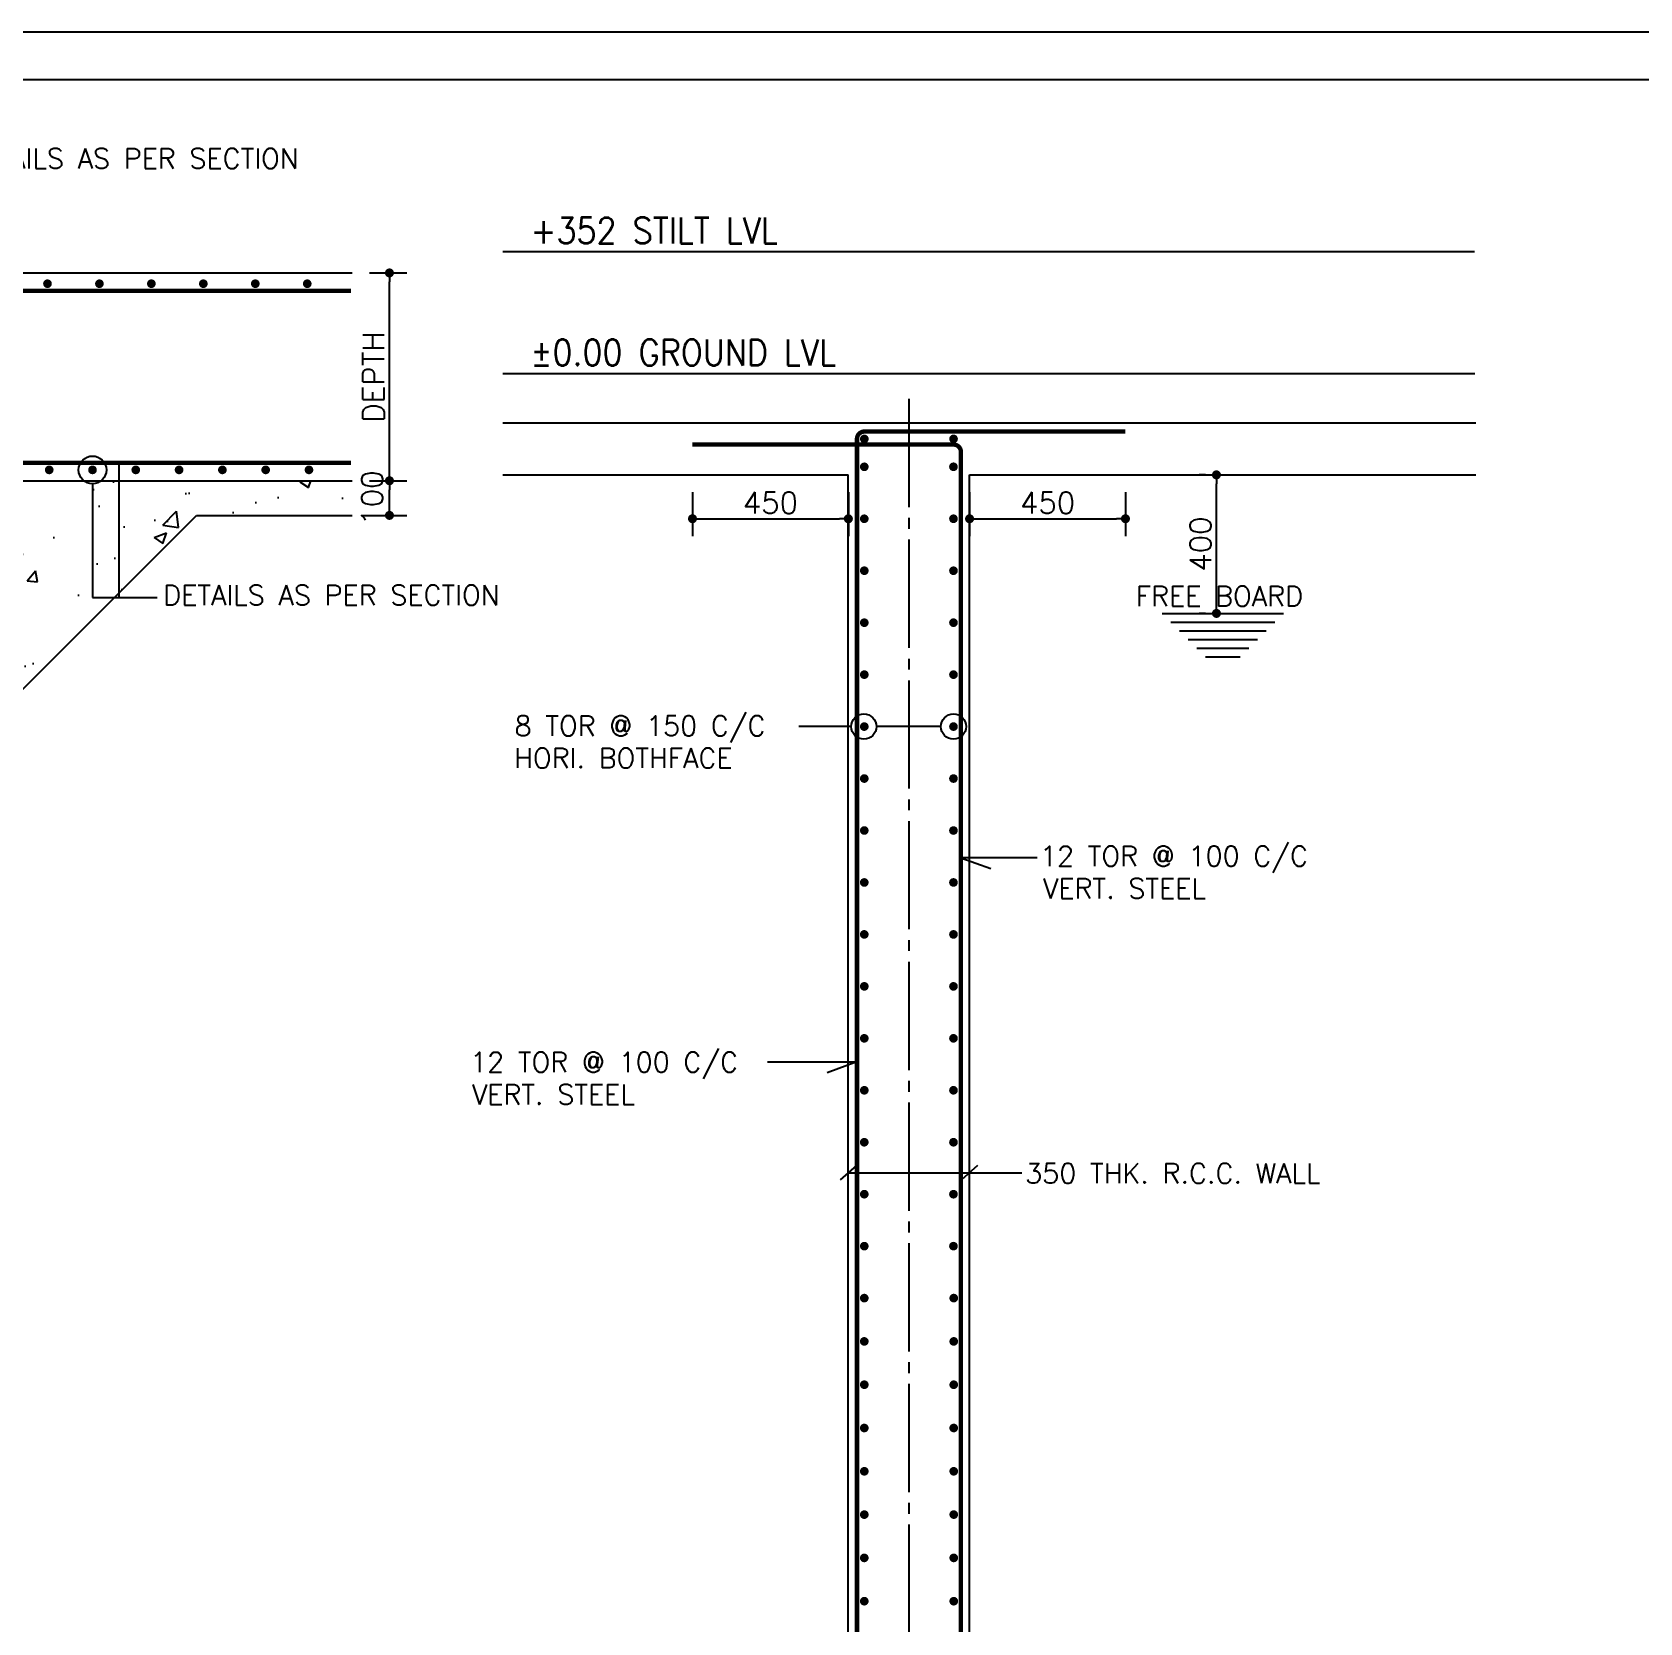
# Model space of a CAD drawing. Extents: x -200722 to 834823, y -494970 to 88783.
# Drawn here: x 355984 to 374551, y -136612 to -118243 of the extents above; entities that cross this region are included whole.
import ezdxf

# ---------------------------------------------------------------- set-up
doc = ezdxf.new("R2010")
doc.units = 0
doc.header["$LTSCALE"] = 100
doc.header["$MEASUREMENT"] = 0
doc.header["$PDMODE"] = 34
doc.linetypes.add('ACAD_ISO04W100', pattern=[30, 24, -3, 0, -3])
doc.linetypes.add('CL', pattern=[3.25, 2.5, -0.25, 0.25, -0.25])
doc.layers.get('0').update_dxf_attribs({"linetype": 'CONTINUOUS'})
doc.layers.get('DEFPOINTS').update_dxf_attribs({"linetype": 'CONTINUOUS'})
for name, color, linetype in [('5', 4, 'CONTINUOUS'), ('A-Grid', 5, 'ACAD_ISO04W100'), ('BEAM', 4, 'CONTINUOUS'), ('STEEL', 6, 'CONTINUOUS'), ('TEXT', 2, 'CONTINUOUS')]:
    doc.layers.add(name, color=color, linetype=linetype)
doc.layers.add('9_PRINT BOUNDARY_NON PRINT', color=32, linetype='CONTINUOUS', plot=False)
doc.layers.add('9_TITLE TEXT', color=7, linetype='CONTINUOUS', lineweight=20)
doc.styles.add('ROMANS', font='romans.shx')
doc.styles.get("Standard").update_dxf_attribs({"font": 'simplex.shx'})
doc.dimstyles.new('STANDARD$0', dxfattribs={"dimtxt": 2.5, "dimasz": 2.5, "dimexe": 2, "dimexo": 0.7, "dimgap": 0.9, "dimtad": 1, "dimdec": 0, "dimdsep": 46, "dimtxsty": 'ROMANS', "dimcen": 0.09, "dimclrd": 4, "dimclre": 4, "dimclrt": 3, "dimadec": 0, "dimazin": 0, "dimtfac": 1, "dimtdec": 0, "dimtmove": 0, "dimatfit": 3, "dimfxl": 1, "dimtolj": 1, "dimtzin": 0, "dimarcsym": 0})

# ---------------------------------------------------------------- blocks, each defined once
blk = doc.blocks.new('DOT')
at = {"color": 0, "linetype": 'ByBlock'}
blk.add_line((-0.5, 0), (-1, 0), dxfattribs=at)
at = {"color": 0, "linetype": 'ByBlock', "const_width": 0.5}
blk.add_lwpolyline([(-0.25, 0, 1), (0.25, 0, 1)], format="xyb", close=True, dxfattribs=at)
blk = doc.blocks.new('*D1196')
at = {"layer": 'BEAM', "color": 0, "lineweight": -2, "transparency": 16777216}
for p, q in [((359878, -123423), (360310, -123423)), ((360110, -123719), (360110, -123527)), ((359878, -123823), (360310, -123823))]:
    blk.add_line(p, q, dxfattribs=at)
at = {"layer": 'DEFPOINTS', "color": 0, "lineweight": -3, "transparency": 16777216}
for p in [(359678, -123423), (360110, -123423), (359678, -123823)]:
    blk.add_point(p, dxfattribs=at)
at = {"layer": 'BEAM', "color": 0, "lineweight": -2, "transparency": 16777216, "xscale": 104, "yscale": 104, "zscale": 104}
for p, rotation in [((360110, -123423), 90), ((360110, -123823), 270)]:
    blk.add_blockref('DOT', p, dxfattribs=dict(at, rotation=rotation))
at = {"layer": 'BEAM', "color": 0, "transparency": 16777216, "insert": (359910, -123623), "char_height": 248, "attachment_point": 5, "rotation": 90}
blk.add_mtext('\\A1;100', dxfattribs=at)
blk = doc.blocks.new('_DOT')
at = {"color": 0, "linetype": 'ByBlock'}
blk.add_line((-0.5, 0), (-1, 0), dxfattribs=at)
at = {"color": 0, "linetype": 'ByBlock', "const_width": 0.5}
blk.add_lwpolyline([(-0.25, 0, 1), (0.25, 0, 1)], format="xyb", close=True, dxfattribs=at)
blk = doc.blocks.new('*D1198')
at = {"layer": 'BEAM', "color": 0, "lineweight": -2, "transparency": 16777216}
for p, q in [((359878, -121023), (360310, -121023)), ((360110, -123319), (360110, -121127)), ((359878, -123423), (360310, -123423))]:
    blk.add_line(p, q, dxfattribs=at)
at = {"layer": 'DEFPOINTS', "color": 0, "lineweight": -3, "transparency": 16777216}
for p in [(359678, -121023), (360110, -121023), (359678, -123423)]:
    blk.add_point(p, dxfattribs=at)
at = {"layer": 'BEAM', "color": 0, "lineweight": -2, "transparency": 16777216, "xscale": 104, "yscale": 104, "zscale": 104}
for p, rotation in [((360110, -121023), 90), ((360110, -123423), 270)]:
    blk.add_blockref('DOT', p, dxfattribs=dict(at, rotation=rotation))
at = {"layer": 'BEAM', "color": 0, "transparency": 16777216, "insert": (359926, -122223), "char_height": 248, "attachment_point": 5, "rotation": 90}
blk.add_mtext('\\A1;DEPTH', dxfattribs=at)
blk = doc.blocks.new('*D1911')
at = {"layer": 'BEAM', "color": 0, "lineweight": -2, "transparency": 16777216}
for p, q in [((366810, -123555), (366810, -124062)), ((368610, -123555), (368610, -124062)), ((366914, -123862), (368506, -123862))]:
    blk.add_line(p, q, dxfattribs=at)
at = {"layer": 'DEFPOINTS', "color": 0, "lineweight": -3, "transparency": 16777216}
for p in [(366810, -123355, 10968), (368610, -123355, 10968), (368610, -123862)]:
    blk.add_point(p, dxfattribs=at)
at = {"layer": 'BEAM', "color": 0, "lineweight": -2, "transparency": 16777216, "xscale": 104, "yscale": 104, "zscale": 104, "rotation": 180}
blk.add_blockref('DOT', (366810, -123862), dxfattribs=at)
at = {"layer": 'BEAM', "color": 0, "lineweight": -2, "transparency": 16777216, "xscale": 104, "yscale": 104, "zscale": 104}
blk.add_blockref('DOT', (368610, -123862), dxfattribs=at)
at = {"layer": 'BEAM', "color": 0, "transparency": 16777216, "insert": (367710, -123678), "char_height": 248, "attachment_point": 5}
blk.add_mtext('\\A1;450', dxfattribs=at)
blk = doc.blocks.new('*D1914')
at = {"layer": 'BEAM', "color": 0, "lineweight": -2, "transparency": 16777216}
for p, q in [((369533, -123355), (369461, -123355)), ((369661, -124851), (369661, -123459)), ((369533, -124955), (369461, -124955))]:
    blk.add_line(p, q, dxfattribs=at)
at = {"layer": 'DEFPOINTS', "color": 0, "lineweight": -3, "transparency": 16777216}
for p in [(369661, -123355), (369733, -123355, 24647), (369733, -124955, 24647)]:
    blk.add_point(p, dxfattribs=at)
at = {"layer": 'BEAM', "color": 0, "lineweight": -2, "transparency": 16777216, "xscale": 104, "yscale": 104, "zscale": 104}
for p, rotation in [((369661, -123355), 90), ((369661, -124955), 270)]:
    blk.add_blockref('DOT', p, dxfattribs=dict(at, rotation=rotation))
at = {"layer": 'BEAM', "color": 0, "transparency": 16777216, "insert": (369477, -124155), "char_height": 248, "attachment_point": 5, "rotation": 90}
blk.add_mtext('\\A1;400', dxfattribs=at)
blk = doc.blocks.new('*D1901')
at = {"layer": 'BEAM', "color": 0, "lineweight": -2, "transparency": 16777216}
for p, q in [((363610, -123555), (363610, -124062)), ((365410, -123555), (365410, -124062)), ((363714, -123862), (365306, -123862))]:
    blk.add_line(p, q, dxfattribs=at)
at = {"layer": 'DEFPOINTS', "color": 0, "lineweight": -3, "transparency": 16777216}
for p in [(363610, -123355, 10968), (365410, -123355, 10968), (365410, -123862)]:
    blk.add_point(p, dxfattribs=at)
at = {"layer": 'BEAM', "color": 0, "lineweight": -2, "transparency": 16777216, "xscale": 104, "yscale": 104, "zscale": 104, "rotation": 180}
blk.add_blockref('DOT', (363610, -123862), dxfattribs=at)
at = {"layer": 'BEAM', "color": 0, "lineweight": -2, "transparency": 16777216, "xscale": 104, "yscale": 104, "zscale": 104}
blk.add_blockref('DOT', (365410, -123862), dxfattribs=at)
at = {"layer": 'BEAM', "color": 0, "transparency": 16777216, "insert": (364510, -123678), "char_height": 248, "attachment_point": 5}
blk.add_mtext('\\A1;450', dxfattribs=at)

msp = doc.modelspace()

# ---------------------------------------------------------------- hatches: boundary and pattern name
at = {"ltscale": 0.4}
h = msp.add_hatch(dxfattribs=at)
h.set_pattern_fill('AR-CONC', color=8, scale=200, style=0)
h.set_pattern_definition([(50, (-249428.9, 66031.9), (1434.5204, -125.5043), [150, -1650]), (355, (-249428.9, 66031.9), (-277.5027, 1504.3843), [120, -1320]), (100.4514, (-249309.3, 66021.4), (1157.0188, 1378.879), [127.4804, -1402.2842]), (46.1842, (-249428.9, 66431.9), (2134.482, -331.038), [225, -2475]), (96.6356, (-249251, 66404.3), (1869.3254, 1948.236), [191.2206, -2103.426]), (351.1842, (-249428.9, 66432), (1869.324, 1948.237), [180, -1980]), (21, (-249228.9, 66331.9), (1193.814, -805.2378), [150, -1650]), (326, (-249228.9, 66331.9), (486.6307, 1450.3), [120, -1320]), (71.4514, (-249129.4, 66264.8), (1680.4453, 645.061), [127.4804, -1402.2842]), (37.5, (-249428.86, 66031.9), (24.3197, 665.7877), [0, -1304, 0, -1340, 0, -1325]), (7.5, (-249428.86, 66031.9), (526.1391, 788.8234), [0, -764, 0, -1274, 0, -505]), (327.5, (-249874.86, 66031.9), (1067.64487, -45.10974), [0, -500, 0, -1560, 0, -2070]), (317.5, (-250074.9, 66031.9), (1166.3723, 200.21), [0, -650, 0, -1036, 0, -1470])])
h.paths.add_polyline_path([(357880.7, -123822.7), (359678.2, -123822.7), (359678.2, -123422.7), (351480.7, -123422.7), (351480.7, -129422.7), (345471.8, -129422.7), (345471.8, -129822.7), (351880.7, -129822.7)])
h.paths.add_polyline_path([(352562.4, -124401.2), (356087.9, -124401.2), (356087.9, -124056.2), (352562.4, -124056.2)], flags=24)
h.paths.add_polyline_path([(347561.9, -129790.5), (351087.5, -129790.5), (351087.5, -129445.5), (347561.9, -129445.5)], flags=24)

# ---------------------------------------------------------------- linework, layer by layer
at = {"color": 18, "ltscale": 0.4, "true_color": 0x000000}
for p, q in [((372642.5, -120779.1, -4388.4), (361420, -120779.1, -4388.4)), ((350560.7, -121022.7), (359678.2, -121022.7)), ((372646.5, -122187.1, -4388.4), (361420, -122187.1, -4388.4)), ((351480.7, -123422.7), (359678.2, -123422.7)), ((357880.7, -123822.7), (359678.2, -123822.7))]:
    msp.add_line(p, q, dxfattribs=at)
at = {"color": 18, "true_color": 0x000000}
msp.add_lwpolyline([(330496.4, -183032.7), (421906.4, -183032.7), (421906.4, -118792.7), (330496.4, -118792.7)], close=True, dxfattribs=at)
at = {"color": 18, "ltscale": 0.4, "true_color": 0x000000}
msp.add_lwpolyline([(351880.7, -129822.7), (357880.7, -123822.7)], dxfattribs=at)
at = {"layer": '5', "color": 18, "lineweight": -3, "ltscale": 0.4, "true_color": 0x000000}
for p, q in [((361420, -122755.1, -21382.4), (365409.6, -122755.1, 29.8)), ((365409.6, -122755.1, 29.8), (372657.1, -122755.1, 33937.1)), ((361420, -123355.1, -23556), (365409.6, -123355.1, -4890.2)), ((365409.6, -143563.1, -38940.5), (365409.6, -123355.1, 13477.4)), ((366809.6, -139763.1, -30724.8), (366809.6, -123355.1, 6579.7)), ((366809.6, -123355.1, 6579.7), (372657.1, -123355.1, 33937.1))]:
    msp.add_line(p, q, dxfattribs=at)
at = {"layer": '5', "color": 8, "lineweight": -3, "ltscale": 0.4}
for p, q in [((369033.4, -124955.1, 16983.4), (370433.4, -124955.1, 23533.4)), ((369133.4, -125055.1, 17451.3), (370333.4, -125055.1, 23065.5)), ((369233.4, -125155.1, 17919.1), (370233.4, -125155.1, 22597.6)), ((369333.4, -125255.1, 18387), (370133.4, -125255.1, 22129.8)), ((369433.4, -125355.1, 18854.8), (370033.4, -125355.1, 21661.9)), ((369533.4, -125455.1, 18854.8), (369933.4, -125455.1, 21661.9))]:
    msp.add_line(p, q, dxfattribs=at)
at = {"layer": '9_PRINT BOUNDARY_NON PRINT', "color": 18, "true_color": 0x000000}
msp.add_lwpolyline([(329946.4, -183582.7), (422456.4, -183582.7), (422456.4, -118242.7), (329946.4, -118242.7)], close=True, dxfattribs=at)
at = {"layer": '9_TITLE TEXT', "color": 18, "true_color": 0x000000}
msp.add_lwpolyline([(421906.4, -118792.7), (330496.4, -118792.7), (330496.4, -183032.7), (421906.4, -183032.7)], dxfattribs=at)
at = {"layer": 'A-Grid', "color": 8, "linetype": 'CL', "ltscale": 5, "elevation": -4388.4}
msp.add_lwpolyline([(366109.6, -122478), (366109.6, -148453.4)], dxfattribs=at)
at = {"layer": 'STEEL', "color": 18, "lineweight": -3, "ltscale": 0.4, "true_color": 0x000000, "const_width": 50.8}
for points in [[(350685.7, -122101.7), (350685.7, -121228.9), (359665.8, -121228.9)], [(350760, -122343.7), (350760, -123216.5), (359665.8, -123216.5)]]:
    msp.add_lwpolyline(points, dxfattribs=at)
at = {"layer": 'STEEL', "color": 18, "ltscale": 0.4, "true_color": 0x000000, "const_width": 50}
for points in [[(356185.7, -121147.6, -1), (356135.7, -121147.6, -1)], [(356785.7, -121147.6, -1), (356735.7, -121147.6, -1)], [(357385.7, -121147.6, -1), (357335.7, -121147.6, -1)], [(357985.7, -121147.6, -1), (357935.7, -121147.6, -1)], [(358585.7, -121147.6, -1), (358535.7, -121147.6, -1)], [(359185.7, -121147.6, -1), (359135.7, -121147.6, -1)], [(356205.7, -123297.7, -1), (356155.7, -123297.7, -1)], [(356705.7, -123297.7, -1), (356655.7, -123297.7, -1)], [(357205.7, -123297.7, -1), (357155.7, -123297.7, -1)], [(357705.7, -123297.7, -1), (357655.7, -123297.7, -1)], [(358205.7, -123297.7, -1), (358155.7, -123297.7, -1)], [(358705.7, -123297.7, -1), (358655.7, -123297.7, -1)], [(359205.7, -123297.7, -1), (359155.7, -123297.7, -1)]]:
    msp.add_lwpolyline(points, format="xyb", close=True, dxfattribs=at)
at = {"layer": 'STEEL', "color": 18, "lineweight": -3, "ltscale": 0.4, "true_color": 0x000000, "const_width": 50.8}
for points, elevation in [([(368609.6, -122855.1), (365594.6, -122855.1, 0.4142136), (365509.6, -122940.1), (365509.6, -145663.3), (367309.6, -145663.3)], -4422.3), ([(363609.6, -123005.1), (366624.6, -123005.1, -0.4142136), (366709.6, -123090.1), (366709.6, -145553.8), (364909.6, -145553.8)], -4388.4)]:
    msp.add_lwpolyline(points, format="xyb", dxfattribs=dict(at, elevation=elevation))
at = {"layer": 'STEEL', "color": 18, "lineweight": -3, "ltscale": 0.4, "true_color": 0x000000, "const_width": 50}
for points, elevation in [([(365619.6, -122940.1, 1), (365569.6, -122940.1, 1)], -4422.3), ([(366599.6, -122940.1, -1), (366649.6, -122940.1, -1)], -4388.4), ([(365618.9, -123262.1, 1), (365568.9, -123262.1, 1)], -4388.4), ([(366598.9, -123262.1, -1), (366648.9, -123262.1, -1)], -4354.5), ([(365618.9, -123862.1, 1), (365568.9, -123862.1, 1)], -4388.4), ([(366598.9, -123862.1, -1), (366648.9, -123862.1, -1)], -4354.5), ([(365618.9, -124462.1, 1), (365568.9, -124462.1, 1)], -4388.4), ([(366598.9, -124462.1, -1), (366648.9, -124462.1, -1)], -4354.5), ([(365618.9, -125062.1, 1), (365568.9, -125062.1, 1)], -4388.4), ([(366598.9, -125062.1, -1), (366648.9, -125062.1, -1)], -4354.5), ([(365618.9, -125662.1, 1), (365568.9, -125662.1, 1)], -4388.4), ([(366598.9, -125662.1, -1), (366648.9, -125662.1, -1)], -4354.5), ([(365618.9, -126262.1, 1), (365568.9, -126262.1, 1)], -4388.4), ([(366598.9, -126262.1, -1), (366648.9, -126262.1, -1)], -4354.5), ([(365618.9, -126862.1, 1), (365568.9, -126862.1, 1)], -4388.4), ([(366598.9, -126862.1, -1), (366648.9, -126862.1, -1)], -4354.5), ([(365618.9, -127462.1, 1), (365568.9, -127462.1, 1)], -4388.4), ([(366598.9, -127462.1, -1), (366648.9, -127462.1, -1)], -4354.5), ([(365618.9, -128062.1, 1), (365568.9, -128062.1, 1)], -4388.4), ([(366598.9, -128062.1, -1), (366648.9, -128062.1, -1)], -4354.5), ([(365618.9, -128662.1, 1), (365568.9, -128662.1, 1)], -4388.4), ([(366598.9, -128662.1, -1), (366648.9, -128662.1, -1)], -4354.5), ([(365618.9, -129262.1, 1), (365568.9, -129262.1, 1)], -4388.4), ([(366598.9, -129262.1, -1), (366648.9, -129262.1, -1)], -4354.5), ([(365618.9, -129862.1, 1), (365568.9, -129862.1, 1)], -4388.4), ([(366598.9, -129862.1, -1), (366648.9, -129862.1, -1)], -4354.5), ([(365618.9, -130462.1, 1), (365568.9, -130462.1, 1)], -4388.4), ([(366598.9, -130462.1, -1), (366648.9, -130462.1, -1)], -4354.5), ([(365618.9, -131062.1, 1), (365568.9, -131062.1, 1)], -4388.4), ([(366598.9, -131062.1, -1), (366648.9, -131062.1, -1)], -4354.5), ([(365618.9, -131662.1, 1), (365568.9, -131662.1, 1)], -4388.4), ([(366598.9, -131662.1, -1), (366648.9, -131662.1, -1)], -4354.5), ([(365618.9, -132262.1, 1), (365568.9, -132262.1, 1)], -4388.4), ([(366598.9, -132262.1, -1), (366648.9, -132262.1, -1)], -4354.5), ([(365568.9, -132862.1, -1), (365618.9, -132862.1, -1)], -4388.4), ([(366602, -132862.1, -1), (366652, -132862.1, -1)], -4388.4), ([(365568.9, -133362.1, -1), (365618.9, -133362.1, -1)], -4388.4), ([(366602, -133362.1, -1), (366652, -133362.1, -1)], -4388.4), ([(365568.9, -133862.1, -1), (365618.9, -133862.1, -1)], -4388.4), ([(366602, -133862.1, -1), (366652, -133862.1, -1)], -4388.4), ([(365568.9, -134362.1, -1), (365618.9, -134362.1, -1)], -4388.4), ([(366602, -134362.1, -1), (366652, -134362.1, -1)], -4388.4), ([(365568.9, -134862.1, -1), (365618.9, -134862.1, -1)], -4388.4), ([(366602, -134862.1, -1), (366652, -134862.1, -1)], -4388.4), ([(365568.9, -135362.1, -1), (365618.9, -135362.1, -1)], -4388.4), ([(366602, -135362.1, -1), (366652, -135362.1, -1)], -4388.4), ([(365568.9, -135862.1, -1), (365618.9, -135862.1, -1)], -4388.4), ([(366602, -135862.1, -1), (366652, -135862.1, -1)], -4388.4), ([(365568.9, -136362.1, -1), (365618.9, -136362.1, -1)], -4388.4), ([(366602, -136362.1, -1), (366652, -136362.1, -1)], -4388.4)]:
    msp.add_lwpolyline(points, format="xyb", close=True, dxfattribs=dict(at, elevation=elevation))
at = {"layer": 'TEXT', "color": 18, "true_color": 0x000000}
for p, q in [((356984.8, -123216.3), (356984.8, -124770.2)), ((356680.7, -123458.2), (356680.7, -124770.2)), ((356680.7, -124770.2), (357427.4, -124770.2)), ((365443.6, -126262.1, -4388.4), (364837.4, -126262.1, -4388.4)), ((366478.4, -126262.1, -4354.5), (365734.7, -126262.1, -4354.5)), ((367589.7, -127775.8, -4388.4), (366709.6, -127775.8, -4388.4)), ((366709.6, -127775.8, -4388.4), (367054.9, -127901, -4388.4)), ((364476.2, -130135.2, -4422.3), (365509.6, -130135.2, -4422.3)), ((365509.6, -130135.2, -4422.3), (365164.4, -130260.4, -4422.3)), ((365502.6, -131331.5, -4422.3), (365317, -131497.4, -4422.3)), ((365409.6, -131414.6, -4388.4), (367413.2, -131414.6, -4388.4)), ((366902.6, -131331.5, -4388.4), (366717, -131497.4, -4388.4))]:
    msp.add_line(p, q, dxfattribs=at)
for centre, radius in [((356680.7, -123297.7), 160.4), ((365589.2, -126262.1, -4388.4), 145.5), ((366623.9, -126262.1, -4354.5), 145.5)]:
    msp.add_circle(centre, radius, dxfattribs=at)

# ---------------------------------------------------------------- texts
for s, p in [('DETAILS AS PER SECTION', (355177.7, -119816.6)), ('DETAILS AS PER SECTION', (357497.7, -124858.7)), ('FREE BOARD', (368728.6, -124869.5, -4388.4)), ('8 TOR @ 150 C/C', (361555, -126368.7, -11835)), ('HORI. BOTHFACE', (361549.6, -126740.2, -11835)), ('12 TOR @ 100 C/C', (367622.6, -127872.4, -4388.4)), ('VERT. STEEL', (367657, -128246.2, -4388.4)), ('12 TOR @ 100 C/C', (361040.9, -130252, -4422.3)), ('VERT. STEEL', (361061.7, -130625.8, -4422.3)), ('350 THK. R.C.C. WALL', (367451.8, -131536, -4388.4))]:
    msp.add_text(s, height=230, dxfattribs=at).set_placement(p)
at = {"layer": 'TEXT', "color": 18, "true_color": 0x000000, "width": 0.9}
for s, p in [('+352 STILT LVL ', (361738.3, -120683.3, 4425.3)), ('%%P0.00 GROUND LVL ', (361738.3, -122091.3, 4425.3))]:
    msp.add_text(s, height=300, dxfattribs=at).set_placement(p)

# ---------------------------------------------------------------- dimensions: what is measured, and where the dimension line sits
at = {"layer": 'BEAM', "color": 18, "true_color": 0x000000}
dim = msp.add_linear_dim(base=(360109.6, -121022.7), p1=(359678.2, -123422.7), p2=(359678.2, -121022.7), angle=90, text='DEPTH', dimstyle='STANDARD$0', override={"dimscale": 8, "dimtxt": 31, "dimasz": 13, "dimexe": 25, "dimexo": 25, "dimgap": 7.5, "dimlfac": 0.25, "dimzin": 3, "dimtxsty": 'Standard', "dimblk": 'DOT', "dimcen": 3, "dimdle": 4, "dimclrd": 0, "dimclre": 0, "dimclrt": 0, "dimtmove": 2, "dimldrblk": 'DOT', "dimtzin": 3}, dxfattribs=at)
dim.commit()
dim.dimension.update_dxf_attribs({"geometry": '*D1198', "text_midpoint": (359925.6, -122222.7)})
dim = msp.add_linear_dim(base=(360109.6, -123422.7), p1=(359678.2, -123822.7), p2=(359678.2, -123422.7), angle=90, dimstyle='STANDARD$0', override={"dimscale": 8, "dimtxt": 31, "dimasz": 13, "dimexe": 25, "dimexo": 25, "dimgap": 7.5, "dimlfac": 0.25, "dimzin": 3, "dimtxsty": 'Standard', "dimblk": 'DOT', "dimcen": 3, "dimdle": 4, "dimclrd": 0, "dimclre": 0, "dimclrt": 0, "dimtmove": 2, "dimldrblk": 'DOT', "dimtzin": 3}, dxfattribs=at)
dim.commit()
dim.dimension.update_dxf_attribs({"geometry": '*D1196', "text_midpoint": (359909.9, -123622.7), "dimtype": 160})
for base, p1, p2, picture, middle in [((365409.6, -123862.3, -14707.4), (363609.6, -123355.1, -3739.4), (365409.6, -123355.1, -3739.4), '*D1901', (364509.6, -123678.3, -14707.4)), ((368609.6, -123862.3, -4388.4), (366809.6, -123355.1, 6579.7), (368609.6, -123355.1, 6579.7), '*D1911', (367709.6, -123678.3, -4388.4))]:
    dim = msp.add_linear_dim(base=base, p1=p1, p2=p2, dimstyle='STANDARD$0', override={"dimscale": 8, "dimtxt": 31, "dimasz": 13, "dimexe": 25, "dimexo": 25, "dimgap": 7.5, "dimlfac": 0.25, "dimzin": 3, "dimtxsty": 'Standard', "dimblk": 'DOT', "dimcen": 3, "dimdle": 4, "dimclrd": 0, "dimclre": 0, "dimclrt": 0, "dimtmove": 2, "dimldrblk": 'DOT', "dimtzin": 3}, dxfattribs=at)
    dim.commit()
    dim.dimension.update_dxf_attribs({"geometry": picture, "text_midpoint": middle})
dim = msp.add_linear_dim(base=(369661, -123355.1, -4388.4), p1=(369733.4, -124955.1, 20258.4), p2=(369733.4, -123355.1, 20258.4), angle=90, dimstyle='STANDARD$0', override={"dimscale": 8, "dimtxt": 31, "dimasz": 13, "dimexe": 25, "dimexo": 25, "dimgap": 7.5, "dimlfac": 0.25, "dimzin": 3, "dimtxsty": 'Standard', "dimblk": 'DOT', "dimcen": 3, "dimdle": 4, "dimclrd": 0, "dimclre": 0, "dimclrt": 0, "dimtmove": 2, "dimldrblk": 'DOT', "dimtzin": 3}, dxfattribs=at)
dim.commit()
dim.dimension.update_dxf_attribs({"geometry": '*D1914', "text_midpoint": (369477, -124155.1, -4388.4)})

doc.saveas('drawing.dxf')
